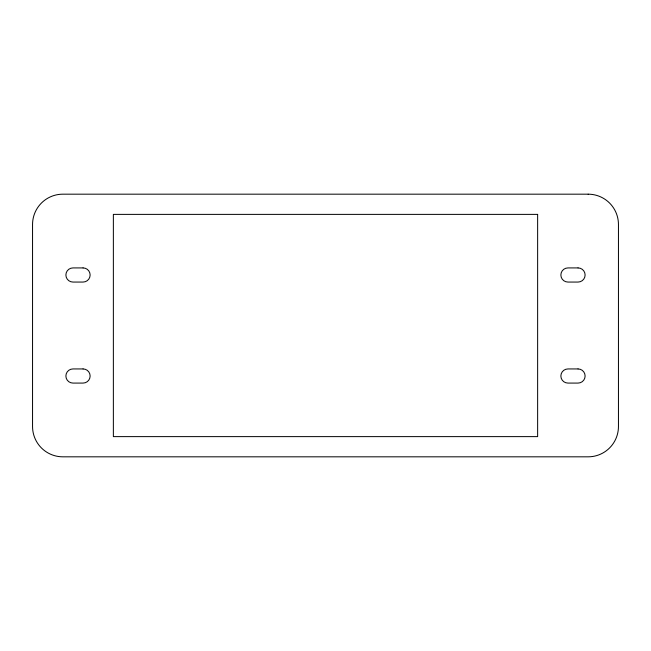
<?xml version="1.0" encoding="UTF-8"?>
<svg xmlns="http://www.w3.org/2000/svg" width="651" height="651" viewBox="0 0 651 651"><rect width="100%" height="100%" fill="white"/><g stroke="black" fill="none" stroke-linecap="round" stroke-linejoin="round"><path stroke-width="0.98" d="M588.146 194.177L62.854 194.177A30.304 30.304 0 0 0 32.55 224.481L32.55 426.519A30.304 30.304 0 0 0 62.854 456.823L588.146 456.823A30.304 30.304 0 0 0 618.45 426.519L618.45 224.481A30.304 30.304 0 0 0 588.146 194.177M537.636 214.382L113.364 214.382L113.364 436.618L537.636 436.618L537.636 214.382M83.059 267.919L72.961 267.919A7.071 7.071 0 0 0 65.889 274.991A7.071 7.071 0 0 0 72.961 282.062L83.059 282.062A7.071 7.071 0 0 0 90.131 274.991A7.071 7.071 0 0 0 83.059 267.919M578.039 267.919L567.941 267.919A7.071 7.071 0 0 0 560.869 274.991A7.071 7.071 0 0 0 567.941 282.062L578.039 282.062A7.071 7.071 0 0 0 585.111 274.991A7.071 7.071 0 0 0 578.039 267.919M83.059 368.938L72.961 368.938A7.071 7.071 0 0 0 65.889 376.009A7.071 7.071 0 0 0 72.961 383.081L83.059 383.081A7.071 7.071 0 0 0 90.131 376.009A7.071 7.071 0 0 0 83.059 368.938M578.039 368.938L567.941 368.938A7.071 7.071 0 0 0 560.869 376.009A7.071 7.071 0 0 0 567.941 383.081L578.039 383.081A7.071 7.071 0 0 0 585.111 376.009A7.071 7.071 0 0 0 578.039 368.938"/></g></svg>
